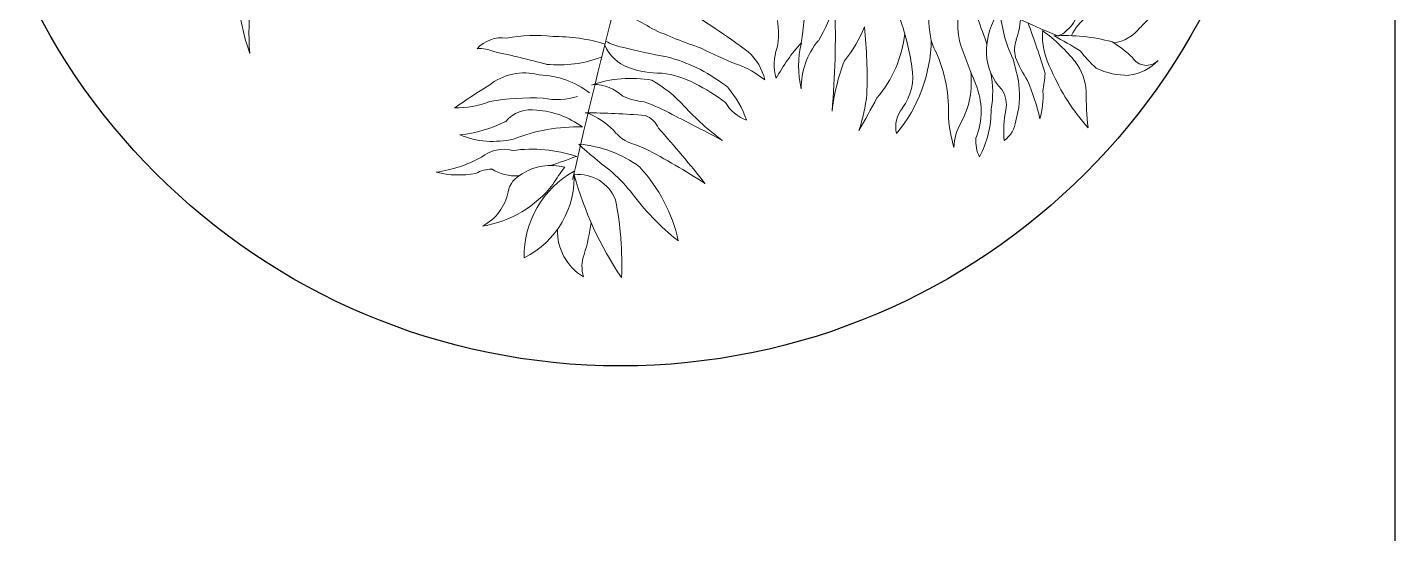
# Model space of a CAD drawing. Header units: inches. Extents: x 478327 to 492265, y -26791 to -22136.
# Drawn here: x 480964.15 to 480995.38, y -26086.43 to -26074.88 of the extents above; entities that cross this region are included whole.
import ezdxf

# ---------------------------------------------------------------- set-up
doc = ezdxf.new("R2010")
doc.units = ezdxf.units.IN
doc.header["$MEASUREMENT"] = 0
doc.layers.add('furniture', color=201, linetype='Continuous')
doc.layers.add('I-WALL-IN', color=3, linetype='Continuous')
doc.layers.add('PLANTS', color=84, linetype='Continuous', lineweight=13)

# ---------------------------------------------------------------- blocks, each defined once
blk = doc.blocks.new('A$C137A2C16')
at = {"layer": 'PLANTS'}
for centre, radius, start, end in [((31.73, 75.21), 23.04, 67.3277, 96.1665), ((25.01, 70.71), 27.74, 70.2769, 81.1928), ((21.91, 79.03), 8.92, 152.6654, 177.4676), ((27.4, 82.04), 13.46, 175.3628, 195.0787), ((18.87, 79.27), 11, 176.4846, 218.6893), ((12.5, 81.13), 4.75, 194.3891, 246.0217), ((9.91, 78.49), 3.23, 348.5015, 16.863), ((24.05, 75.15), 8.63, 145.0661, 180.1241), ((30.53, 78.56), 13.64, 173.5305, 192.9236), ((27.72, 77.87), 8.35, 165.2543, 188.9764), ((-25.91, 61.19), 49.28, 17.843, 22.427), ((11.4, 77.06), 3.36, 331.9499, 26.1987), ((9.54, 74.55), 2.46, 12.5715, 65.3473), ((16.52, 74.53), 4.78, 136.044, 168.8667), ((12.5, 78.74), 8.74, 193.3815, 260.5617), ((2.09, 67.59), 9.32, 15.7234, 78.2198), ((0.62, 76.76), 13.8, 328.5054, 354.6681), ((14.48, 73.53), 3.39, 338.7227, 35.744), ((-4.25, 77.81), 23.75, 344.4305, 356.9987), ((16, 73.89), 5.55, 332.0351, 25.704), ((21.47, 77.05), 3.29, 322.6251, 351.8681), ((22.13, 74.76), 3.17, 338.2008, 35.2819), ((7.13, 73.33), 5.12, 331.8264, 20.0472), ((-1.22, 72.64), 16.82, 345.2926, 8.5208), ((-83.72, 126.04), 119.25, 332.1732, 334.6914), ((4.63, 68), 5.13, 75.0493, 136.4123), ((9.86, 74.24), 15.23, 340.6133, 357.5129), ((1.2, 68.4), 3.14, 55.3823, 95.2586), ((-1.5, 60.23), 16.94, 39.1099, 45.9075), ((40.03, 74), 27.96, 183.6478, 189.0363), ((9.49, 74.85), 8.54, 310.648, 342.6218), ((12.08, 36.36), 33.85, 92.3086, 110.9043), ((12.51, 87.5), 19.06, 240.0159, 249.6063), ((6.94, 70.61), 3.8, 277.7574, 353.5067), ((-240.47, -447.37), 575.34, 60.39004, 64.15787), ((24.41, 68.69), 6.4, 154.6778, 184.8604), ((12.66, 73.51), 8.53, 309.7041, 344.9103), ((32.72, 66.62), 11.61, 161.1287, 188.0056), ((2.63, 72.51), 11.4, 310.3938, 342.4012), ((37.05, 34.52), 41.82, 124.2828, 129.6304), ((7.59, 72.9), 17.04, 330.1446, 347.4298), ((8.49, 98.66), 31.84, 254.5383, 268.1338), ((9.9, 72.1), 7.79, 302.2719, 324.8235), ((-39.42, 80.33), 57.12, 341.4963, 347.3143), ((-0.03, 81.08), 17.73, 296.7414, 305.9536), ((14.58, 67.48), 4.38, 304.7923, 345.988), ((7.32, 65.35), 11.55, 336.7915, 6.23), ((17.31, 43.11), 24.03, 112.9437, 128.9037), ((15.75, 61.79), 4.08, 114.364, 135.6127), ((2.35, 77.34), 15.53, 269.5162, 299.5701), ((38.74, 45.75), 32.07, 143.8958, 147.5761), ((22.46, 59.79), 6.77, 142.8122, 161.1147), ((23.03, 60.47), 4.07, 100.761, 146.343), ((26.74, 60.61), 5.53, 138.2491, 155.8514), ((-53.28, 119.36), 86.03, 314.5333, 319.0214), ((12.87, 63.42), 2.24, 280.2809, 327.0919), ((27.25, 57.77), 9.08, 146.9632, 167.6589), ((100.61, 23.32), 88.28, 153.3788, 156.2444), ((12.51, 70.3), 14.8, 314.0337, 331.0941), ((-38.11, 153.94), 106, 295.2164, 298.9922), ((-2.12, 73.95), 21.77, 318.8281, 326.6659), ((-130.84, 180.4), 188.79, 318.5671, 320.2238), ((8.99, 68.89), 12.06, 298.6739, 317.8702), ((10.31, 62.48), 8.53, 318.2776, 341.0833), ((59.32, 31.34), 46.22, 142.2106, 148.5676), ((29.14, 33.36), 28.79, 119.9277, 129.8156), ((6.16, 65.96), 15.38, 309.4645, 332.5643), ((2.46, 68.56), 18.45, 309.5712, 320.422), ((-35.86, 114.83), 83.78, 310.4574, 315.8423), ((15.35, 50.67), 3.84, 107.3183, 147.4852), ((46.53, 32.59), 35.11, 139.3776, 145.5248), ((10.8, 63.39), 10.74, 277.0213, 296.0644), ((15.08, 54.71), 1.06, 294.5703, 324.3675), ((9.86, 57.34), 9.14, 307.98, 327.7197), ((15.49, 55.44), 5.3, 270, 304.7014), ((15.7, 44.34), 4.69, 56.8991, 93.5991), ((3.34, 35.5), 18.12, 34.952, 48.2346), ((21.2, 54.95), 7.3, 246.2778, 266.8843), ((12.32, 39.93), 7.14, 37.1577, 77.5732), ((13.89, 37.22), 9.67, 63.6136, 90.2073), ((28.48, 70.56), 26.73, 247.3715, 257.1274), ((37.87, 127.37), 87.12, 252.0892, 258.735), ((4.33, 25.62), 20.03, 55.9252, 70.3107), ((31.01, 57.95), 18.9, 226.544, 238.2129), ((18.28, 58.29), 18.6, 238.8833, 249.9397), ((84.37, 123.94), 111.29, 227.136, 228.9875), ((110.02, -47.95), 119.16, 130.288, 144.3497), ((26.2, 50.6), 13.56, 218.2393, 234.4179), ((20.5, 46.64), 11.33, 216.0833, 250.9087), ((24.75, 89.8), 50.63, 255.2939, 262.6895), ((7.58, 36.06), 2.83, 37.4932, 90.6152), ((19.18, 47.7), 14.58, 217.1545, 255.7206), ((13.68, 41.01), 5.02, 219.9513, 267.948), ((15.55, 58.7), 22.8, 264.8392, 276.7932), ((5.57, 13.11), 20.69, 83.6435, 91.5972), ((3.88, 29.26), 4.66, 45.0808, 76.1953), ((11.67, 46.7), 13.58, 253.7191, 281.7059), ((15.78, 28), 5.58, 88.1828, 104.1238), ((15.36, 23.23), 10.36, 66.458, 86.7042), ((12.69, 38.87), 8.38, 228.8719, 263.4236), ((4.32, 28.31), 3.36, 71.7873, 103.1425), ((8.99, 37.56), 8.08, 227.6735, 244.3825), ((9.36, 37.2), 6.95, 234.9694, 279.6806), ((18.97, -16.53), 47.63, 94.8959, 100.2071), ((14.6, 21.53), 9.4, 58.5752, 88.1715), ((9.56, 37.93), 8.67, 242.0363, 258.0883), ((11.38, 37.51), 8.83, 245.8901, 269.009), ((3.37, 19.51), 9.45, 64.9167, 82.9203), ((7.12, 30.03), 2.83, 203.8079, 249.8723), ((8.46, 30.49), 2.66, 245.7984, 290.7388), ((12.14, 23.44), 5.32, 79.694, 120.9605), ((11.65, 21.73), 7.09, 41.7617, 78.2411), ((3.88, 125.61), 97.72, 275.9514, 278.9639), ((10.4, 34.81), 8.57, 240.262, 263.9323), ((14.98, 12.1), 14.49, 82.24, 101.463), ((6.03, 44.81), 19.76, 269.3366, 280.6899), ((10.71, 45.37), 19.13, 266.3297, 274.1709), ((14.53, 11.73), 14.49, 99.6314, 109.4822), ((12.16, 22.89), 3.12, 57.758, 90.9997), ((17.65, 31.37), 6.97, 236.7851, 252.6825), ((10, 32.96), 8.96, 242.0786, 259.3733), ((21.39, 57), 35.34, 248.3371, 251.1416), ((3.37, 115.16), 91.84, 274.1218, 277.3308), ((13.7, 2.99), 20.23, 100.2804, 118.9212), ((12.03, 16.01), 7.15, 72.6645, 105.7131), ((3.28, 35.21), 16.38, 295.5676, 311.1196), ((-12.87, 44.34), 34.48, 314.571, 319.4277), ((-3.4, 24.68), 16.94, 331.3966, 350.6194), ((14.7, 21.48), 1.45, 162.6656, 218.4282), ((1.29, -4.2), 25.03, 75.928, 83.966), ((8.3, 25.11), 5.1, 259.5934, 293.7534), ((10.65, 17.07), 3.92, 19.3887, 53.9607), ((16.27, 21.89), 3.01, 205.7105, 243.4491), ((14.82, 14.24), 7.02, 141.2191, 167.9072), ((17.96, 5.98), 15.3, 115.6705, 124.2309), ((3.49, 24.32), 11.13, 302.9424, 315.8416), ((15.09, 16.04), 3.76, 174.1084, 219.6916), ((12.87, 15.28), 4.93, 175.0094, 212.4027), ((10.06, 13.47), 1.59, 108.9244, 211.5553), ((40.53, 31.06), 33.27, 211.5856, 213.6788)]:
    blk.add_arc(centre, radius, start, end, dxfattribs=at)

msp = doc.modelspace()

# ---------------------------------------------------------------- linework, layer by layer
at = {"layer": 'furniture'}
msp.add_circle((480977.694, -26067.585), 15.018, dxfattribs=at)
at = {"layer": 'I-WALL-IN', "elevation": 6.93}
msp.add_lwpolyline([(480995.376, -26048.139), (480995.376, -26243.889)], dxfattribs=at)

# ---------------------------------------------------------------- block references
at = {"layer": 'PLANTS', "xscale": 0.2359762172501539, "yscale": 0.2359762172501539, "zscale": 0.2359762172501539, "rotation": 103.0645570240567}
msp.add_blockref('A$C137A2C16', (480993.341, -26076.962, 6.142), dxfattribs=at)

doc.saveas('drawing.dxf')
